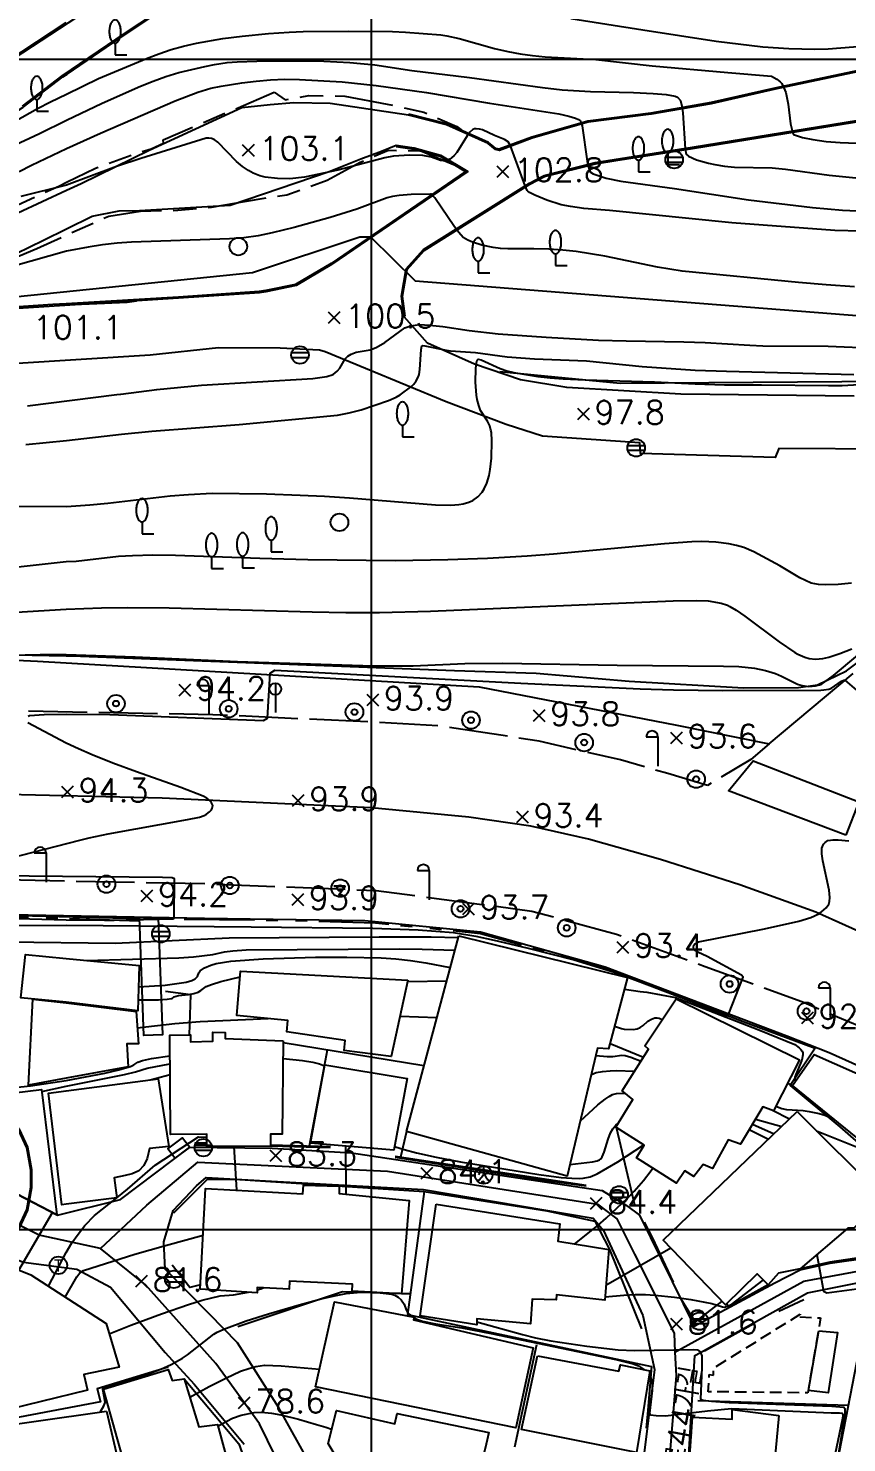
# Model space of a CAD drawing. Extents: x 199116 to 199565, y 548943 to 549516.
# Drawn here: x 199370.7 to 199440.6, y 549181.8 to 549302.6 of the extents above; entities that cross this region are included whole.
import ezdxf
from ezdxf.enums import TextEntityAlignment as Align

# ---------------------------------------------------------------- set-up
doc = ezdxf.new("R2010")
doc.units = 0
doc.header["$MEASUREMENT"] = 0
for name, pattern in [('ANYANG', [9, 5, -1, 2, -1]), ('ANYANG1', [11.5, 6, -1, 1, -1.5, 1, -1]), ('ANYANG11', [1.5, 1, -0.5]), ('ANYANG2', [6, 5, -1])]:
    doc.linetypes.add(name, pattern=pattern)
for name, color, linetype in [('A0013114', 1, 'CONTINUOUS'), ('A0013118', 1, 'CONTINUOUS'), ('A0023210', 7, 'CONTINUOUS'), ('A0033324', 1, 'ANYANG2'), ('A0043325', 42, 'CONTINUOUS'), ('B0014111', 7, 'CONTINUOUS'), ('B0014112', 7, 'CONTINUOUS'), ('B0014118', 7, 'ANYANG11'), ('B0024121', 7, 'CONTINUOUS'), ('B0024122', 7, 'CONTINUOUS'), ('B0024123', 3, 'ANYANG'), ('B0024126', 7, 'ANYANG1'), ('C0223367', 7, 'CONTINUOUS'), ('C0226232', 7, 'CONTINUOUS'), ('C0236241', 7, 'CONTINUOUS'), ('C0256324', 1, 'CONTINUOUS'), ('C0393323', 7, 'CONTINUOUS'), ('C0413424', 1, 'CONTINUOUS'), ('C0536117', 7, 'CONTINUOUS'), ('C0536119', 7, 'CONTINUOUS'), ('D0015220', 3, 'CONTINUOUS'), ('D0015222', 3, 'CONTINUOUS'), ('D0023372', 3, 'CONTINUOUS'), ('D0036351', 3, 'CONTINUOUS'), ('F0017111', 30, 'CONTINUOUS'), ('F0017114', 7, 'CONTINUOUS'), ('F0027132', 7, 'CONTINUOUS'), ('F0027217', 7, 'CONTINUOUS'), ('F0047224', 7, 'CONTINUOUS'), ('F0047226', 1, 'CONTINUOUS'), ('H0037335', 7, 'CONTINUOUS'), ('H0049111', 7, 'CONTINUOUS'), ('H0049210', 7, 'CONTINUOUS')]:
    doc.layers.add(name, color=color, linetype=linetype)
doc.styles.add('GHS', font='ROMANS', dxfattribs={"bigfont": 'NGSW.shx'})
doc.styles.add('HIST', font='romans.shx', dxfattribs={"bigfont": 'ngsw.shx'})

# ---------------------------------------------------------------- blocks, each defined once
blk = doc.blocks.new('F0027217')
at = {"layer": 'F0027217'}
for points in [[(0.5, 0.5), (-0.5, -0.5)], [(-0.5, 0.5), (0.5, -0.5)]]:
    blk.add_lwpolyline(points, dxfattribs=at)
blk = doc.blocks.new('C0226232')
at = {"layer": 'C0226232'}
for points in [[(-0.72, 0.211), (0.72, 0.211)], [(-0.722, -0.202), (0.722, -0.202)]]:
    blk.add_lwpolyline(points, dxfattribs=at)
blk.add_circle((0, 0), 0.75, dxfattribs=at)
blk = doc.blocks.new('C0256324')
at = {"layer": 'C0256324'}
for points in [[(-0.004, 0.68), (0.002, 0.272), (-0.021, 0.123), (-0.053, 0.014), (-0.102, -0.097), (-0.156, -0.195), (-0.228, -0.284), (-0.32, -0.373), (-0.411, -0.436), (-0.466, -0.467)], [(-0.315, 0.37), (-0.322, 0.304), (-0.336, 0.242), (-0.354, 0.185), (-0.382, 0.121), (-0.42, 0.058), (-0.45, 0.025)], [(0.002, 0.272), (0.051, 0.098), (0.105, -0.026), (0.16, -0.135), (0.223, -0.235), (0.292, -0.321), (0.369, -0.407), (0.449, -0.479)], [(0.109, 0.072), (0.184, 0.109), (0.24, 0.148), (0.298, 0.192), (0.347, 0.239), (0.388, 0.291), (0.44, 0.368)]]:
    blk.add_lwpolyline(points, dxfattribs=at)
blk.add_circle((0, 0), 0.75, dxfattribs=at)
blk = doc.blocks.new('D0023372')
at = {"layer": 'D0023372'}
for radius in [0.75, 0.25]:
    blk.add_circle((0, 0), radius, dxfattribs=at)
blk = doc.blocks.new('D0036351')
at = {"layer": 'D0036351'}
blk.add_lwpolyline([(0, 3, 0.175), (-0.169, 2.939, 0.104), (-0.354, 2.707, 0.065), (-0.459, 2.404, 0.051), (-0.5, 2, 0.051), (-0.459, 1.596, 0.065), (-0.354, 1.293, 0.104), (-0.169, 1.061, 0.175), (0, 1, 0.175), (0.169, 1.061, 0.104), (0.354, 1.293, 0.065), (0.459, 1.596, 0.051), (0.5, 2, 0.051), (0.459, 2.404, 0.065), (0.354, 2.707, 0.104), (0.169, 2.939, 0.175)], format="xyb", close=True, dxfattribs=at)
for points in [[(0, 1), (0, 0)], [(0, 0), (1, 0)]]:
    blk.add_lwpolyline(points, dxfattribs=at)
blk = doc.blocks.new('D0015222')
at = {"layer": 'D0015222'}
blk.add_circle((0, 0), 0.75, dxfattribs=at)
blk = doc.blocks.new('C0236241')
at = {"layer": 'C0236241'}
blk.add_circle((0, 0), 0.75, dxfattribs=at)
at = {"layer": 'C0236241', "style": 'GHS'}
blk.add_text('T', height=1, dxfattribs=at).set_placement((-0.362, -0.524))
blk = doc.blocks.new('C0223367')
at = {"layer": 'C0223367'}
for points in [[(-1, 2.5), (0, 2.5)], [(0, 2.5), (0, 0)]]:
    blk.add_lwpolyline(points, dxfattribs=at)
blk.add_arc((-0.5, 2.5), 0.5, 0, 180, dxfattribs=at)
blk = doc.blocks.new('C0413424')
at = {"layer": 'C0413424'}
blk.add_lwpolyline([(0, 2.5), (0, 0)], dxfattribs=at)
blk.add_circle((0, 2), 0.5, dxfattribs=at)

msp = doc.modelspace()

# ---------------------------------------------------------------- linework, layer by layer
at = {"layer": 'A0013114', "flags": 128}
for points in [[(199348.64, 549248.02), (199348.79, 549247.67), (199349.12, 549247.54), (199354, 549247.861), (199367.28, 549248.75), (199371.48, 549248.56), (199409.22, 549246.35), (199426.1, 549243.09), (199434.01, 549241.48)], [(199443.63, 549213.06), (199439.13, 549215.08), (199435.5, 549216.53), (199419.976, 549222.406), (199409.34, 549225.4), (199399.46, 549226.36), (199385.76, 549226.56), (199354.098, 549227.178)], [(199340.7, 549179.789), (199346.37, 549190.33), (199350.76, 549195.21), (199355.2, 549189.64), (199356.45, 549190.63), (199352.04, 549196.17), (199351.796, 549197.116), (199351.28, 549199.11), (199350.98, 549200.3), (199349.17, 549207.32), (199349.41, 549207.57), (199360.7, 549202.5), (199365.91, 549199.22), (199367.79, 549198.27), (199369.257, 549197.594), (199370.28, 549197.22), (199374.844, 549196.612), (199377.72, 549195.06), (199382.396, 549189.482), (199384.88, 549186.78), (199389.13, 549181.67)], [(199364.91, 549205.52), (199373.18, 549201.23), (199378.57, 549202.56), (199384.49, 549207.04), (199391.539, 549206.936), (199398.32, 549206.55), (199419.72, 549203.34), (199421.819, 549202.056), (199422.912, 549201.23), (199427.585, 549191.736), (199434.494, 549195.447), (199436.66, 549196.55), (199439.21, 549197.12), (199442.64, 549197.61)], [(199426.891, 549176.48), (199427.645, 549189.23), (199428.13, 549189.48), (199437.27, 549194.59), (199442.68, 549195.66), (199452.76, 549193.45), (199462.97, 549189.44), (199467.63, 549188.14), (199463.53, 549169.05)]]:
    msp.add_lwpolyline(points, dxfattribs=at)
msp.add_lwpolyline([(199420.52, 549165.6), (199408.602, 549168.665), (199397.22, 549170.81), (199396.18, 549175.06), (199394.78, 549179.94), (199392.1, 549184.77), (199388.58, 549190.3), (199386.175, 549192.756), (199382.39, 549196.62), (199382.27, 549198.93), (199383.06, 549201.62), (199385.08, 549203.72), (199385.88, 549204.45), (199391.478, 549204.137), (199404.46, 549203.41), (199418.95, 549200.96), (199419.84, 549199.9), (199423.19, 549192.65), (199424.21, 549188.03), (199423.11, 549179.32), (199422.61, 549173.72), (199420.89, 549165.72)], close=True, dxfattribs=at)
at = {"layer": 'A0013118', "flags": 128}
for points in [[(199380.26, 549307.13), (199361.68, 549294.98), (199358.41, 549293.28), (199356.58, 549292.65), (199352.705, 549292.608), (199338.1, 549292.45), (199337.82, 549292.88), (199338.3, 549294.84), (199339.37, 549296.12), (199342.972, 549297.156), (199350.61, 549299.55), (199354.48, 549301.02), (199358.01, 549304.21)], [(199370.21, 549295.97), (199373.59, 549298.56), (199379.01, 549302.25), (199385.35, 549306.47)], [(199441.67, 549298.94), (199434.5, 549297.42), (199429.05, 549296.18), (199423.91, 549295.28), (199418.52, 549294.6), (199413.75, 549293.23), (199410.95, 549292.19), (199410.61, 549292.27), (199409.98, 549292.79), (199406.42, 549294.38), (199403.18, 549295.2)], [(199441.27, 549271.2), (199426.46, 549271.38), (199416.7, 549271.93), (199412.75, 549272.59), (199408.83, 549273.94), (199404.8, 549275.74), (199402.82, 549277.98), (199402.57, 549279.75), (199402.99, 549282.08), (199404.46, 549283.73), (199413.51, 549289.4), (199414.76, 549290.05), (199419.14, 549291.15), (199427.43, 549292.46), (199444.78, 549295.29)], [(199402.14, 549292.64), (199403.67, 549292.41), (199405.92, 549291.8), (199408.24, 549290.38), (199396.61, 549282.46), (199393.57, 549280.66), (199391, 549280.12), (199390.44, 549280.03), (199383.54, 549279.56), (199363.16, 549278.27)], [(199444.49, 549266.68), (199434.83, 549266.73), (199434.51, 549265.97), (199423.01, 549266.3), (199422.94, 549267.22), (199414.63, 549267.79), (199411.527, 549268.781), (199406.4, 549270.72), (199396.07, 549274.99), (199395.57, 549275.13), (199392.21, 549275.29), (199386.94, 549275.34), (199381.12, 549274.69), (199369.32, 549273.97)], [(199434.01, 549241.48), (199441.19, 549247.49)]]:
    msp.add_lwpolyline(points, dxfattribs=at)
at = {"layer": 'A0023210', "flags": 128}
for points in [[(199448.12, 549222.55), (199437.98, 549227.11), (199431.49, 549229.45), (199424.72, 549231.62), (199418.56, 549233.35), (199413.64, 549234.46), (199408.34, 549235.24), (199400.03, 549236.02), (199382.14, 549236.84), (199367.67, 549237.19), (199346.92, 549237.54), (199337.94, 549237.88), (199327.62, 549237.94), (199310.43, 549237.95), (199294.09, 549238.08), (199281.85, 549239.65)], [(199392.529, 549179.156), (199390.46, 549183.406), (199386.73, 549188.54), (199380.698, 549195.258), (199376.85, 549198.38), (199371.63, 549199.512), (199363.632, 549203.49), (199356.077, 549207.422), (199353.123, 549208.838), (199351.174, 549209.765), (199346.75, 549212.38), (199343.677, 549215.162), (199341.785, 549216.24), (199334.799, 549219.36), (199332.145, 549222.1), (199325.522, 549237.941)], [(199376.85, 549198.38), (199380.82, 549202.09), (199385.19, 549205.75), (199401.39, 549204.98), (199419.34, 549202.15), (199420.97, 549200.9), (199422.482, 549197.891), (199425.876, 549191.138), (199425.949, 549189.52), (199426.04, 549187.53), (199425.27, 549178.06)], [(199425.949, 549189.52), (199436.97, 549195.57), (199442.66, 549196.64), (199445.611, 549197.584), (199446.634, 549197.513), (199455.44, 549193.67), (199466.401, 549189.456), (199467.48, 549189.045), (199468.576, 549188.032), (199472.775, 549182.927)]]:
    msp.add_lwpolyline(points, dxfattribs=at)
at = {"layer": 'A0033324', "flags": 128}
for points in [[(199434.01, 549241.48), (199432.43, 549240.15), (199428.73, 549237.94), (199425.329, 549238.952), (199421.31, 549240.12), (199414.34, 549241.72), (199405.86, 549243.02), (199400.68, 549243.32), (199386.47, 549243.98), (199367.02, 549244.34), (199354.291, 549244.574), (199348.52, 549244.68), (199346.82, 549244.71), (199337.51, 549244.82), (199335.07, 549244.75), (199320.44, 549245.21), (199305.862, 549245.672), (199300.54, 549245.83), (199296.82, 549245.95), (199284.63, 549246.66), (199277.1, 549248.03), (199272.37, 549249.68), (199265.73, 549253.09), (199257.352, 549257.723), (199251.58, 549262.28), (199248.25, 549265.78), (199245.85, 549268.71), (199243.09, 549272.19), (199238.95, 549279.26), (199236.7, 549284.3), (199234.26, 549291.72), (199230.12, 549306.879), (199228.01, 549316.06), (199226.31, 549324.15), (199225.36, 549331.61), (199224.86, 549339.83), (199224.736, 549353.897), (199224.964, 549359.902), (199225.056, 549362.307), (199226.3, 549380.45), (199226.49, 549387.35), (199226.38, 549393.24), (199226.14, 549397.11), (199225.21, 549405.11), (199223.74, 549411.63), (199221.78, 549419.4), (199221.02, 549422.41), (199216.57, 549433.45), (199214.93, 549437.42), (199210.83, 549445.39), (199203.99, 549458.7), (199202.667, 549461.451), (199187.16, 549493.7), (199185.446, 549496.929), (199184.52, 549498.6)], [(199334.3, 549227.62), (199335.31, 549229.53), (199336.08, 549230.3), (199336.49, 549230.49), (199336.7, 549230.53), (199350.566, 549230.263), (199354.211, 549230.176), (199385.84, 549229.55), (199400.41, 549228.96), (199413.71, 549227.21), (199420.946, 549225.244), (199428.522, 549222.482), (199436.78, 549219.47), (199443.65, 549216.56), (199445, 549215.95), (199449.78, 549213.57), (199450.36, 549213.24), (199458.85, 549208.836), (199461.08, 549207.536), (199467.1, 549203.98), (199473.87, 549200.28), (199483.12, 549194.92), (199489.82, 549191.69), (199498.24, 549188.4), (199507.94, 549185.14), (199516.6, 549182.74), (199531.55, 549178.82), (199548.019, 549174.98), (199555.379, 549173.23), (199558.122, 549172.359)]]:
    msp.add_lwpolyline(points, dxfattribs=at)
at = {"layer": 'A0043325', "flags": 128}
msp.add_lwpolyline([(199440.538, 549233.684), (199430.538, 549237.483), (199432.633, 549240.03), (199441.658, 549236.542)], close=True, dxfattribs=at)
at = {"layer": 'B0014111', "flags": 128}
msp.add_lwpolyline([(199407.47, 549225.09), (199421.89, 549221.53), (199420.27, 549215.42), (199419.34, 549215.5), (199416.73, 549204.55), (199403, 549208.37), (199407.47, 549225.09)], dxfattribs=at)
for points in [[(199403.136, 549221.288), (199401.709, 549214.768), (199397.698, 549215.305), (199397.775, 549216.135), (199392.791, 549216.877), (199392.877, 549217.845), (199388.501, 549218.282), (199388.838, 549222.071)], [(199392.48, 549216.12), (199392.4, 549208.15), (199391.376, 549208.147), (199391.378, 549207.121), (199385.953, 549207.089), (199385.942, 549208.13), (199382.85, 549208.12), (199382.78, 549216.6), (199384.56, 549216.64), (199384.55, 549216.04), (199386.45, 549216.08), (199386.46, 549216.85), (199387.52, 549216.84), (199387.52, 549216.31)]]:
    msp.add_lwpolyline(points, close=True, dxfattribs=at)
at = {"layer": 'B0014112', "flags": 128}
for points in [[(199373.94, 549223.15), (199380.17, 549222.56), (199380.04, 549218.67), (199373.94, 549219.43), (199370.06, 549219.8), (199370.45, 549223.48), (199373.94, 549223.15)], [(199373.94, 549219.36), (199379.9, 549218.62), (199380.1, 549215.87), (199379.11, 549215.85), (199379.22, 549213.89), (199373.94, 549212.93), (199370.72, 549212.34), (199371.07, 549219.69), (199373.94, 549219.36)], [(199396.02, 549214.06), (199403.07, 549212.91), (199401.92, 549206.78), (199394.82, 549207.37), (199396.02, 549214.06)], [(199373.94, 549202.15), (199373.55, 549202.1), (199372.42, 549211.65), (199373.94, 549211.85), (199381.79, 549212.87), (199382.71, 549207.1), (199381.04, 549206.93), (199380.84, 549206.07), (199380.57, 549205.47), (199380.14, 549205.02), (199379.58, 549204.74), (199378.97, 549204.61), (199378.02, 549204.41), (199378.26, 549202.7), (199373.94, 549202.15)], [(199364.55, 549211.07), (199371.83, 549211.96), (199373.14, 549201.25), (199364.91, 549205.52), (199364.55, 549211.07)], [(199436.4, 549210.08), (199443.63, 549202.88), (199442.11, 549201.65), (199441.93, 549200.79), (199441.26, 549200.13), (199440.71, 549200.12), (199436.64, 549196.65), (199434.79, 549196.26), (199433.9, 549195.26), (199432.97, 549196.2), (199430.26, 549193.57), (199424.94, 549199.1), (199436.4, 549210.08)], [(199405.55, 549202.16), (199416.11, 549200.47), (199415.94, 549199.01), (199420.29, 549198.3), (199419.95, 549193.95), (199415.83, 549194.41), (199415.81, 549194), (199413.75, 549194.04), (199413.62, 549191.94), (199409.01, 549192.36), (199409.02, 549191.86), (199404.18, 549192.62), (199405.55, 549202.16)], [(199414.2, 549189.19), (199421.15, 549187.88), (199421.31, 549188.44), (199423.81, 549187.91), (199422.67, 549180.93), (199412.83, 549182.92), (199414.2, 549189.19)], [(199377.13, 549186.36), (199382.66, 549188.03), (199382.98, 549187.1), (199384, 549187.23), (199385.27, 549183.15), (199386.86, 549183.33), (199388.02, 549179.04), (199379.77, 549176.91), (199377.13, 549186.36)]]:
    msp.add_lwpolyline(points, dxfattribs=at)
for points in [[(199426.05, 549219.71), (199436.59, 549214.48), (199434.37, 549210.15), (199433.45, 549210.47), (199431.56, 549207.28), (199430.5, 549207.67), (199429.16, 549205.2), (199428.37, 549205.54), (199427.56, 549204.52), (199426.792, 549205.006), (199426.084, 549203.959), (199422.65, 549206.12), (199423.316, 549207.205), (199420.89, 549208.74), (199422.34, 549211.1), (199421.43, 549211.85), (199423.7, 549215.4), (199423.37, 549215.69)], [(199385.394, 549194.893), (199385.849, 549203.494), (199394.16, 549203.054), (199394.198, 549203.784), (199397.268, 549203.694), (199397.25, 549203.083), (199403.236, 549202.48), (199402.59, 549194.511), (199398.377, 549194.723), (199398.407, 549195.325), (199393.015, 549195.596), (199392.98, 549194.905), (199390.261, 549195.042), (199390.238, 549194.59)], [(199367.816, 549184.344), (199365.187, 549194.627), (199361.892, 549194.402), (199360.529, 549200.27), (199370.924, 549196.124), (199377.35, 549191.964), (199378.446, 549188.229), (199375.429, 549187.608), (199375.761, 549186.266)], [(199395.244, 549186.55), (199396.86, 549193.819), (199403.663, 549192.516), (199403.619, 549192.286), (199413.836, 549189.9), (199412.359, 549183.06)], [(199438.238, 549191.339), (199439.836, 549191.194), (199439.05, 549186.032), (199437.363, 549186.228)], [(199377.371, 549184.465), (199378.422, 549179.975), (199366.064, 549177.233), (199364.919, 549182.701)], [(199409.819, 549181.654), (199408.852, 549177.716), (199397.354, 549179.997), (199396.304, 549181.715), (199397.02, 549184.522), (199402.018, 549183.402), (199402.227, 549184.281), (199410.057, 549182.655)], [(199434.826, 549184.099), (199434.049, 549175.886), (199426.926, 549176.56), (199427.439, 549183.976), (199430.85, 549183.791), (199430.846, 549184.632)]]:
    msp.add_lwpolyline(points, close=True, dxfattribs=at)
at = {"layer": 'B0014118', "flags": 128}
msp.add_lwpolyline([(199436.63, 549192.53), (199438.39, 549192.45), (199437.3, 549186.04), (199428.79, 549186.14), (199428.88, 549187.62), (199429.25, 549187.56), (199429.25, 549188.16), (199436.65, 549192.76), (199436.63, 549192.53)], dxfattribs=at)
at = {"layer": 'B0024121', "flags": 128}
for points in [[(199384.46, 549216.64), (199384.57, 549220.05), (199382.41, 549220.33)], [(199404.497, 549213.97), (199392.478, 549215.94)], [(199396.22, 549215.33), (199394.7, 549207.12)], [(199403, 549208.37), (199402.49, 549206.17)], [(199422.54, 549201.97), (199420.94, 549208.708)], [(199385.95, 549207.362), (199384.92, 549207.39)], [(199396.51, 549207.07), (199391.377, 549207.212)], [(199418.35, 549203.76), (199402.03, 549206.24)], [(199383.12, 549201.41), (199386, 549204.3), (199388.35, 549204.3), (199404.52, 549203.24), (199415.01, 549201.58), (199419.09, 549200.71), (199420.35, 549198.28), (199423.09, 549191.51)], [(199404.52, 549203.24), (199403.084, 549192.727), (199423.94, 549188.3), (199423.61, 549184.21), (199423.48, 549183.03)], [(199425.828, 549195.493), (199424.036, 549199.314), (199423.346, 549200.63)], [(199385.414, 549195.257), (199384.49, 549195.04), (199382.99, 549196.94)], [(199442.63, 549197.71), (199439.19, 549197.22), (199436.64, 549196.65)], [(199402.431, 549194.519), (199397.551, 549194.676), (199388.59, 549191.68)], [(199403.33, 549194.49), (199402.59, 549194.514)], [(199433.9, 549195.26), (199430.53, 549193.39), (199430.378, 549193.684)], [(199438.52, 549174.33), (199439.45, 549178.06), (199442.81, 549195.39), (199451.24, 549193.67), (199455.07, 549192.4), (199463.65, 549188.99), (199467.63, 549188.14), (199465, 549176)], [(199382.654, 549188.236), (199376.591, 549186.396), (199376.862, 549185.281), (199366.766, 549183.379), (199364.375, 549193.087), (199361.012, 549193.469)], [(199429.934, 549193.841), (199427.684, 549192.106), (199426.489, 549194.055)], [(199434.82, 549193.01), (199436.97, 549194.03)], [(199428.46, 549189.62), (199432.7, 549191.96)], [(199414.12, 549190.13), (199412.25, 549181.392)], [(199384, 549187.23), (199388.67, 549181.69), (199390.5, 549176.59)], [(199440.79, 549184.95), (199427.9, 549185.36)]]:
    msp.add_lwpolyline(points, dxfattribs=at)
at = {"layer": 'B0024122', "flags": 128}
for points in [[(199358.8, 549289.27), (199358.86, 549289.4), (199361.47, 549290.75), (199366.62, 549293.49), (199370.27, 549295.89), (199373.65, 549298.48), (199374.01, 549298.72), (199379.07, 549302.17), (199385.41, 549306.39)], [(199443.98, 549303.98), (199444.07, 549302.38), (199442.86, 549299.82), (199442.56, 549299.61), (199441.63, 549299.03), (199434.48, 549297.52), (199429.03, 549296.28), (199423.9, 549295.38), (199418.5, 549294.7), (199413.72, 549293.33), (199410.94, 549292.29), (199410.65, 549292.36), (199410.44, 549292.53), (199410.03, 549292.88), (199406.45, 549294.47), (199403.2, 549295.3)], [(199373.9, 549303.09), (199368.89, 549299.8), (199361.63, 549295.07), (199358.37, 549293.37), (199356.56, 549292.75), (199338.15, 549292.55)], [(199402.91, 549278.02), (199402.67, 549279.75), (199403.08, 549282.03), (199404.53, 549283.65), (199413.56, 549289.31), (199414.8, 549289.96), (199419.16, 549291.05), (199420.9, 549291.33), (199427.45, 549292.36), (199444.79, 549295.19)], [(199402.13, 549292.54), (199403.65, 549292.31), (199405.88, 549291.71), (199408.06, 549290.38), (199396.56, 549282.54), (199393.53, 549280.75), (199390.98, 549280.22), (199390.43, 549280.13), (199383.53, 549279.66), (199373.94, 549279.09), (199372.8, 549279.02), (199363.16, 549278.37)]]:
    msp.add_lwpolyline(points, dxfattribs=at)
at = {"layer": 'B0024123', "flags": 128}
msp.add_lwpolyline([(199407.85, 549290.62), (199404.24, 549292.13), (199401.48, 549292.18), (199399.06, 549291.17), (199396.24, 549289.63), (199392.79, 549288.38), (199389.3, 549287.84), (199386.31, 549287.32), (199383.47, 549287.05), (199380.29, 549286.98), (199377.58, 549286.56), (199374.27, 549285.08), (199373.95, 549284.94), (199371.41, 549283.8), (199367.33, 549282.07), (199366.49, 549282.43), (199365.7, 549283.42), (199365.48, 549284.68), (199365.571, 549284.925), (199369.15, 549287.26), (199373.29, 549289.15), (199373.95, 549289.47), (199376.45, 549290.69), (199380.33, 549292.08), (199381.18, 549292.32), (199382.25, 549292.82), (199382.21, 549293.11), (199391.71, 549297.16), (199392.64, 549296.52), (199394.67, 549296.88), (199397.73, 549296.84), (199401.35, 549296.16), (199404.49, 549295.45), (199407.32, 549294.24), (199408.13, 549293.62)], dxfattribs=at)
at = {"layer": 'B0024126', "flags": 128}
for points in [[(199373.95, 549279.01), (199379.15, 549279.24), (199382.63, 549279.67)], [(199380.204, 549226.341), (199356.22, 549227.12), (199346.981, 549227.222)], [(199384.024, 549226.521), (199393.55, 549226.4), (199400.36, 549226.2), (199409.321, 549225.301), (199419.945, 549222.31), (199424.694, 549220.504)]]:
    msp.add_lwpolyline(points, dxfattribs=at)
at = {"layer": 'C0393323', "flags": 128}
for points in [[(199381.794, 549226.637), (199382.161, 549216.634), (199380.562, 549216.575), (199380.192, 549226.669)], [(199384.49, 549207.04), (199383.22, 549206.08), (199382.62, 549206.88), (199383.88, 549207.84)]]:
    msp.add_lwpolyline(points, close=True, dxfattribs=at)
at = {"layer": 'C0536117', "flags": 128}
msp.add_lwpolyline([(199446.774, 549202.885), (199442.498, 549207.027), (199435.995, 549212.305), (199437.855, 549214.944), (199450.26, 549209.457)], close=True, dxfattribs=at)
at = {"layer": 'C0536119', "flags": 128}
msp.add_lwpolyline([(199380.197, 549226.541), (199356.2, 549227.131), (199346.983, 549227.314)], dxfattribs=at)
at = {"layer": 'D0015220', "flags": 128}
msp.add_lwpolyline([(199403.18, 549295.2), (199396.5, 549296.2), (199393.38, 549296.25), (199391.37, 549296.08), (199388.94, 549295.84), (199381.03, 549292.19), (199375.21, 549289.34), (199373.95, 549288.76), (199365.614, 549284.899), (199366.72, 549282.5), (199367.28, 549282.26), (199371.98, 549284.54), (199373.95, 549285.49), (199376.16, 549286.57), (199378.46, 549287.04), (199380.2, 549287.07), (199387.94, 549287.52), (199396.41, 549290.4), (199399.11, 549291.47), (199400.87, 549292.14), (199402.14, 549292.64)], dxfattribs=at)
at = {"layer": 'F0017111', "flags": 128}
for points, elevation in [([(199417.06, 549303.47), (199423.21, 549302.49), (199429.47, 549301.53), (199433.45, 549301.05), (199435.69, 549300.89), (199437.9, 549300.84), (199439.05, 549300.87), (199442.3, 549301.12)], 107), ([(199364.69, 549291.97), (199371.49, 549295.78), (199372.58, 549296.35), (199373.95, 549297), (199376.7, 549298.34), (199380.8, 549300.05), (199381.85, 549300.46), (199382.9, 549300.81), (199383.95, 549301.1), (199385.06, 549301.36), (199387.33, 549301.77), (199388.96, 549301.97), (199391.22, 549302.18), (199392.98, 549302.3), (199394.17, 549302.35), (199398.02, 549302.39), (199401.81, 549302.36), (199402.92, 549302.31), (199405.93, 549302.06), (199406.47, 549301.99), (199407.51, 549301.77), (199410.53, 549300.9), (199411.66, 549300.64), (199412.73, 549300.45), (199413.79, 549300.31), (199414.85, 549300.2), (199419.18, 549299.95), (199423.99, 549299.43), (199430.47, 549298.84), (199434.21, 549298.54), (199434.64, 549298.28), (199434.95, 549298.05), (199435.09, 549297.9), (199435.26, 549297.55), (199435.42, 549297.13), (199435.62, 549296.14), (199435.83, 549294.48), (199436.01, 549293.68), (199436.08, 549293.56), (199436.15, 549293.52), (199436.84, 549293.31), (199437.74, 549293.13), (199438.86, 549292.97), (199440.07, 549292.86), (199445.72, 549292.65)], 106), ([(199369.92, 549290.38), (199370.98, 549290.93), (199373.95, 549292.35), (199376.87, 549293.66), (199383.24, 549296.42), (199385.17, 549297.17), (199386.29, 549297.5), (199387.17, 549297.69), (199388.95, 549297.97), (199390.16, 549298.12), (199391.38, 549298.22), (199392.62, 549298.27), (199393.88, 549298.26), (199397.51, 549298.06), (199400.41, 549297.74), (199404.71, 549297.15), (199410.09, 549296.23), (199416.04, 549295.31), (199416.89, 549295.13), (199417.45, 549294.96), (199417.72, 549294.83), (199417.89, 549294.71), (199417.92, 549294.6), (199418.01, 549294.29), (199418.46, 549291.29), (199418.57, 549290.75), (199418.65, 549290.47), (199418.72, 549290.33), (199418.97, 549290.19), (199420.06, 549289.83), (199421.33, 549289.56), (199425.92, 549288.93), (199432.22, 549287.96), (199437.7, 549287.32), (199440.27, 549287.1), (199441.52, 549287.03)], 104), ([(199444.1, 549285.23), (199439.62, 549285.35), (199430.8, 549286.01), (199420.37, 549287.05), (199418.17, 549287.24), (199417.01, 549287.39), (199416.22, 549287.56), (199415.01, 549287.94), (199413.98, 549288.38), (199413.53, 549288.61), (199413.38, 549288.72), (199413.32, 549288.78), (199413.14, 549289.18), (199411.89, 549292.58), (199411.7, 549292.94), (199411.39, 549293.12), (199410.53, 549293.47), (199409.51, 549293.94), (199409.24, 549294.02), (199408.97, 549294.04), (199408.82, 549294.05), (199408.67, 549293.99), (199408.42, 549293.75), (199408.19, 549293.43), (199407.3, 549292.01), (199407.08, 549291.75), (199406.86, 549291.55), (199406.71, 549291.46), (199406.31, 549291.32), (199406.16, 549291.3), (199405.92, 549291.34), (199405.14, 549291.61), (199404.41, 549291.77), (199403.27, 549291.79), (199401.9, 549291.7), (199401.15, 549291.57), (199397.13, 549290.5), (199394.3, 549289.92), (199393.05, 549289.77), (199391.99, 549289.8), (199390.92, 549289.92), (199390.47, 549290.02), (199389.91, 549290.24), (199389.51, 549290.47), (199389, 549290.82), (199388.49, 549291.26), (199386.89, 549292.9), (199386.59, 549293.12), (199386.35, 549293.21), (199386.12, 549293.25), (199385.9, 549293.24), (199380.31, 549291.5), (199378.24, 549290.82), (199373.95, 549289.22), (199370.05, 549288.25)], 103), ([(199441.28, 549280.54), (199438.88, 549280.7), (199436.51, 549280.91), (199426.56, 549281.88), (199424.47, 549282.21), (199419.95, 549283.15), (199417.52, 549283.55), (199416.37, 549283.68), (199415.17, 549283.76), (199413.9, 549283.79), (199411.67, 549283.78), (199411.04, 549283.81), (199410.41, 549283.89), (199409.46, 549284.1), (199408.65, 549284.36), (199408.25, 549284.52), (199407.86, 549284.75), (199407.48, 549285.17), (199407.12, 549285.66), (199405.42, 549288.15), (199405.15, 549288.45), (199405.06, 549288.46), (199403.42, 549288.44), (199402.38, 549288.34), (199401.81, 549288.25), (199401.35, 549288.13), (199398.77, 549287.18), (199396.48, 549286.45), (199393.4, 549285.61), (199391.54, 549285.14), (199390.33, 549284.9), (199389.11, 549284.73), (199387.89, 549284.63), (199379.5, 549284.37), (199378.28, 549284.27), (199377.04, 549284.13), (199375.82, 549283.94), (199373.95, 549283.58), (199369.44, 549282.3)], 102), ([(199269.35, 549281.2), (199287.2, 549267.84), (199292.65, 549262.29), (199294.47, 549260.47), (199296.97, 549259.02), (199302.11, 549257.56), (199326.17, 549256.91), (199332.04, 549257.69), (199341.18, 549263.98), (199354.9, 549270.16), (199363.11, 549272.73), (199363.42, 549273.25), (199363, 549278.6), (199363.37, 549279.06), (199389.86, 549281.76), (199399.01, 549284.8), (199399.94, 549284.8), (199403.74, 549281.06), (199444.73, 549277.84)], 101), ([(199370.49, 549267.07), (199373.95, 549267.41), (199378.67, 549267.95), (199381.25, 549268.21), (199388.71, 549268.78), (199397.12, 549269.57), (199398.11, 549269.76), (199399.15, 549270.04), (199401.47, 549270.82), (199402.14, 549271.12), (199402.48, 549271.31), (199403.48, 549272.04), (199403.65, 549272.23), (199403.85, 549272.52), (199404.01, 549272.83), (199404.08, 549273.04), (199404.16, 549273.49), (199404.25, 549275.19), (199404.33, 549275.49), (199404.41, 549275.52), (199404.59, 549275.51), (199406.26, 549275.15), (199406.77, 549275.08), (199408.91, 549274.93), (199411.6, 549274.56), (199413.96, 549274.38), (199418.38, 549274.23), (199423.16, 549273.72), (199427.67, 549273.42), (199430.35, 549273.32), (199441.23, 549273.05)], 99), ([(199367.68, 549261.79), (199373.95, 549261.78), (199375.94, 549261.91), (199377.49, 549262.05), (199382.82, 549262.68), (199384.39, 549262.81), (199386.41, 549262.91), (199391.05, 549262.84), (199393.92, 549262.75), (199396.01, 549262.65), (199398.13, 549262.51), (199405.49, 549261.92), (199406.79, 549261.89), (199407.48, 549261.95), (199407.86, 549262.01), (199408.33, 549262.13), (199408.68, 549262.29), (199409.11, 549262.59), (199409.48, 549263.01), (199409.65, 549263.28), (199409.88, 549263.77), (199410.07, 549264.41), (199410.16, 549264.94), (199410.26, 549265.89), (199410.3, 549267.39), (199410.27, 549268.08), (199410.23, 549268.28), (199410.12, 549268.67), (199409.94, 549269.06), (199409.34, 549269.98), (199409.18, 549270.41), (199409.04, 549270.9), (199408.98, 549271.28), (199408.92, 549272.39), (199408.94, 549273.55), (199409, 549274.05), (199409.05, 549274.28), (199409.12, 549274.37), (199409.39, 549274.3), (199411.01, 549273.56), (199411.57, 549273.37), (199412.17, 549273.23), (199414.24, 549272.89), (199415.3, 549272.77), (199416.41, 549272.68), (199418.29, 549272.6), (199424.19, 549272.43), (199427.69, 549272.24), (199430.17, 549272.17), (199433.34, 549272.18), (199439.08, 549272.1), (199440.23, 549272.12), (199443.61, 549272.31)], 98), ([(199441.04, 549255.21), (199439.9, 549255.1), (199438.8, 549255.07), (199438.22, 549255.1), (199437.58, 549255.22), (199436.61, 549255.69), (199434.91, 549256.71), (199432.69, 549257.91), (199431.83, 549258.26), (199431.21, 549258.45), (199430.54, 549258.59), (199429.43, 549258.72), (199428.25, 549258.78), (199427.4, 549258.76), (199425.05, 549258.59), (199415.56, 549257.71), (199413.32, 549257.54), (199409.94, 549257.34), (199406.55, 549257.22), (199402.07, 549257.14), (199394.57, 549257.21), (199390.49, 549257.32), (199383.27, 549257.58), (199381.34, 549257.61), (199379.6, 549257.56), (199378.41, 549257.49), (199374.78, 549257.08), (199373.94, 549257.03), (199365.68, 549256.13)], 97), ([(199362.14, 549252.28), (199373.94, 549252.99), (199376.94, 549253.1), (199379.14, 549253.13), (199382.72, 549253.12), (199394.95, 549252.76), (199397.83, 549252.71), (199400.71, 549252.71), (199405.05, 549252.84), (199425.79, 549253.71), (199427.79, 549253.75), (199428.79, 549253.71), (199429.9, 549253.52), (199430.44, 549253.34), (199430.65, 549253.23), (199431.18, 549252.91), (199431.91, 549252.4), (199434.84, 549250.21), (199436.2, 549249.29), (199436.45, 549249.15), (199437.04, 549248.89), (199437.42, 549248.78), (199437.96, 549248.72), (199438.59, 549248.79), (199439.11, 549248.91), (199440.05, 549249.21), (199441.06, 549249.61)], 96), ([(199370.68, 549243.86), (199370.8, 549243.9), (199372.04, 549244), (199373.94, 549244.02), (199377.67, 549244.01), (199390.78, 549243.5), (199391.14, 549243.7), (199391.36, 549247.54), (199391.76, 549247.8), (199412.79, 549246.68), (199422.97, 549246.18), (199425.83, 549246.1), (199430.03, 549246.04), (199438.42, 549246.08), (199438.658, 549246.096), (199439.106, 549246.172), (199439.339, 549246.248), (199440.172, 549246.835), (199440.378, 549246.947), (199440.405, 549246.947), (199440.477, 549246.947), (199442.255, 549245.388)], 94), ([(199368.1, 549231.48), (199375.09, 549233.27), (199375.9, 549233.46), (199377.52, 549233.79), (199384.31, 549235.02), (199385.33, 549235.24), (199385.72, 549235.38), (199385.93, 549235.49), (199386.19, 549235.67), (199386.35, 549235.86), (199386.41, 549236), (199386.45, 549236.22), (199386.36, 549236.45), (199386.24, 549236.61), (199385.96, 549236.86), (199385.63, 549237.03), (199383.74, 549237.76), (199379.93, 549239.09), (199377.93, 549239.83), (199376.16, 549240.54), (199374.98, 549241.06), (199373.94, 549241.56), (199370.65, 549243.29)], 94), ([(199362.7, 549225.98), (199373.94, 549226), (199389.74, 549225.87), (199400.13, 549225.73), (199404.01, 549225.59), (199407.03, 549225.36), (199408.94, 549225.05), (199410.51, 549224.72), (199413.3, 549224.05), (199417.35, 549223.03), (199420.59, 549222.03), (199422.45, 549221.36), (199426.34, 549219.87), (199430.42, 549218.26), (199430.52, 549218.36), (199431.79, 549221.55), (199431.63, 549221.74), (199428.71, 549223.32), (199427.91, 549223.68), (199427.66, 549223.84), (199427.56, 549223.94), (199427.53, 549224.13), (199427.56, 549224.28), (199427.66, 549224.41), (199427.97, 549224.57), (199433.61, 549225.7), (199436.52, 549226.34), (199437.55, 549226.66), (199438.23, 549226.97), (199438.48, 549227.13), (199438.87, 549227.48), (199439.1, 549227.8), (199439.16, 549228.02), (199439.18, 549228.37), (199439.12, 549228.99), (199438.59, 549231.5), (199438.5, 549232.1), (199438.49, 549232.59), (199438.64, 549232.91), (199438.77, 549233.05), (199439.02, 549233.22), (199439.46, 549233.29), (199439.9, 549233.29), (199440.8, 549233.2)], 93), ([(199356.23, 549226.94), (199373.94, 549226.45), (199377.2, 549226.43), (199378.02, 549226.44), (199383.04, 549226.53), (199383.15, 549226.61), (199383.2, 549229.95), (199382.99, 549230.03), (199382.16, 549230.07), (199367.9, 549230.21)], 94), ([(199344.358, 549224.817), (199347.35, 549224.63), (199352.3, 549224.47), (199358.84, 549224.46), (199368.87, 549224.59), (199378.13, 549224.45), (199387.87, 549224.93), (199400.67, 549225.01), (199405.12, 549225.01), (199407.435, 549224.96)], 92), ([(199375.63, 549222.99), (199383.56, 549223.22), (199384.81, 549223.29), (199386.47, 549223.5), (199387.47, 549223.73), (199388.17, 549223.81), (199389.31, 549223.89), (199402.39, 549223.97), (199404.35, 549223.94), (199407.139, 549223.85)], 91), ([(199380.072, 549219.62), (199381.81, 549219.63), (199382.56, 549219.68), (199382.92, 549219.73), (199383.03, 549219.77), (199383.13, 549219.88), (199383.54, 549220), (199384.39, 549220.08), (199384.83, 549220.16), (199385.2, 549220.28), (199385.44, 549220.41), (199385.9, 549220.75), (199386.35, 549220.94), (199387.16, 549221.2), (199388.796, 549221.597)], 89), ([(199403.116, 549221.2), (199406.443, 549221.25)], 89), ([(199421.625, 549220.529), (199422.98, 549220.34), (199423.56, 549220.27), (199425.99, 549219.82), (199433.13, 549217.07), (199436.19, 549215.79), (199436.55, 549215.53), (199436.71, 549215.38), (199436.82, 549215.23), (199436.87, 549215.1), (199436.88, 549214.92), (199436.8, 549214.46), (199436.28, 549213.25), (199436.2, 549213.02), (199436.19, 549212.84), (199436.24, 549212.67), (199436.246, 549212.662)], 92), ([(199380, 549217.24), (199383.21, 549217.6), (199385.38, 549217.77), (199391.186, 549218.014)], 88), ([(199402.463, 549218.213), (199405.604, 549218.11)], 88), ([(199420.79, 549217.38), (199421.39, 549217.17), (199421.62, 549217.12), (199422.42, 549217.08), (199422.71, 549217.15), (199422.98, 549217.26), (199423.22, 549217.43), (199423.64, 549217.8), (199423.94, 549217.97), (199424.23, 549218.07), (199424.42, 549218.08), (199424.6, 549218.05), (199424.86, 549217.93)], 91), ([(199363.885, 549211.761), (199370.06, 549212.18), (199370.89, 549212.27), (199373.94, 549212.74), (199377.22, 549213.36), (199378.44, 549213.63), (199379.44, 549213.93), (199379.71, 549214.06), (199380.05, 549214.29), (199380.46, 549214.44), (199381.21, 549214.62), (199382.795, 549214.841)], 87), ([(199371.852, 549211.78), (199373.94, 549212.24), (199378.92, 549213.25), (199379.86, 549213.48), (199380.86, 549213.78), (199382.8, 549214.16)], 86), ([(199419.185, 549214.85), (199420.15, 549214.78), (199420.65, 549214.79), (199421.41, 549214.88), (199421.7, 549214.85), (199422.17, 549214.73), (199423.048, 549214.381)], 89), ([(199418.804, 549213.251), (199419.21, 549213.4), (199419.76, 549213.5), (199420.41, 549213.56), (199420.93, 549213.58), (199422.498, 549213.52)], 88), ([(199417.853, 549209.263), (199419.37, 549210.65), (199419.99, 549211.14), (199420.32, 549211.36), (199420.61, 549211.52), (199420.94, 549211.62), (199421.66, 549211.66)], 87), ([(199435.58, 549212.51), (199436, 549212.312)], 91), ([(199416.97, 549205.54), (199418.9, 549205.77), (199419.3, 549205.86), (199419.49, 549205.94), (199419.58, 549206.02), (199419.72, 549206.22), (199419.89, 549206.6), (199420.25, 549207.72), (199420.45, 549208.26), (199420.63, 549208.6), (199420.89, 549208.92), (199421.1, 549209.09)], 86), ([(199432.83, 549209.42), (199435.076, 549208.811)], 87), ([(199434.27, 549210.18), (199435.74, 549209.45)], 89), ([(199378.26, 549202.7), (199379.18, 549203.44), (199381.54, 549205.5), (199385.24, 549207.91), (199385.944, 549207.895)], 83), ([(199432.572, 549208.989), (199434.415, 549208.178)], 86), ([(199438.05, 549208.44), (199443.18, 549206.366)], 89), ([(199388.263, 549207.103), (199388.476, 549203.355)], 83), ([(199397.79, 549207.12), (199397.829, 549203.025)], 84), ([(199417.402, 549198.771), (199419.35, 549200.34), (199420.06, 549200.97), (199421.88, 549202.67), (199422.46, 549203.26), (199423.26, 549204.17), (199423.93, 549205.05), (199424.057, 549205.235)], 84), ([(199372.42, 549195.155), (199373.93, 549198.03), (199374.41, 549198.86), (199374.95, 549199.61), (199375.52, 549200.33), (199376.36, 549201.18), (199378.248, 549202.698)], 83), ([(199369.9, 549196.532), (199372.77, 549201.44)], 84), ([(199373.855, 549194.226), (199374.833, 549195.944), (199375.11, 549196.304), (199375.41, 549196.5), (199379.8, 549197.88), (199382.41, 549198.64), (199385.639, 549199.513)], 82), ([(199420.051, 549195.24), (199425.593, 549198.422)], 83), ([(199438.06, 549197.86), (199438.65, 549194.74), (199438.92, 549194.59), (199442.77, 549195.09), (199449.53, 549193.36), (199449.78, 549192.97), (199449.97, 549192.13)], 82), ([(199377.608, 549191.084), (199379.45, 549191.81), (199382.09, 549192.79), (199384.38, 549193.59), (199385.56, 549193.95), (199387.08, 549194.32), (199388.23, 549194.41), (199389.503, 549194.636)], 81), ([(199390.251, 549194.844), (199390.57, 549194.94), (199390.765, 549195.016)], 81), ([(199419.973, 549194.25), (199421.59, 549194.4), (199422.56, 549194.44), (199423.42, 549194.44), (199424.23, 549194.4), (199425.91, 549194.22), (199427.31, 549194.01), (199429.1, 549193.67), (199430.01, 549193.38), (199430.18, 549193.36), (199430.78, 549193.6), (199433.483, 549195.682)], 82), ([(199409.015, 549192.119), (199412.91, 549191.02), (199414.03, 549190.75), (199415.34, 549190.49), (199418.43, 549190.03), (199421.1, 549189.73), (199422.5, 549189.65), (199427.53, 549189.75), (199427.88, 549189.71), (199428.09, 549189.54), (199428.25, 549189.21), (199428.24, 549188.22), (199428.12, 549185.49), (199428.35, 549185.42), (199429.06, 549185.34), (199430.58, 549185.23), (199439.36, 549184.91), (199440.39, 549184.82), (199440.46, 549184.69), (199440.47, 549184.26), (199439.58, 549178.79)], 81), ([(199384.485, 549185.673), (199386.14, 549186.59), (199387.56, 549187.3), (199388.83, 549187.88), (199389.53, 549188.13), (199390.13, 549188.3), (199390.87, 549188.41), (199392.31, 549188.36), (199395.579, 549188.053)], 79), ([(199386.9, 549183.19), (199387.65, 549183.63), (199388.14, 549183.87), (199388.87, 549184.13), (199390, 549184.35), (199390.63, 549184.4), (199391.47, 549184.3), (199392.26, 549184.15), (199393.79, 549183.78), (199395.32, 549183.35), (199396.12, 549183.11), (199396.613, 549182.929)], 78)]:
    msp.add_lwpolyline(points, dxfattribs=dict(at, elevation=elevation))
at = {"layer": 'F0017114', "flags": 128}
for points, elevation in [([(199366.19, 549291.12), (199371.64, 549293.63), (199373.95, 549294.78), (199377.01, 549296.24), (199380.27, 549297.68), (199381.36, 549298.12), (199382.45, 549298.51), (199383.55, 549298.85), (199385.77, 549299.37), (199386.6, 549299.54), (199387.7, 549299.7), (199388.53, 549299.77), (199390.22, 549299.82), (199394.25, 549299.84), (199395.94, 549299.82), (199398.16, 549299.72), (199400.3, 549299.51), (199403.48, 549299.03), (199408.39, 549298.42), (199414.64, 549297.56), (199416.31, 549297.37), (199418.73, 549297.23), (199422.42, 549297.14), (199424.09, 549297.07), (199425.21, 549296.97), (199425.98, 549296.84), (199426.17, 549296.74), (199426.43, 549296.45), (199426.55, 549295.98), (199426.61, 549295.41), (199426.82, 549292.33), (199426.9, 549291.88), (199427.12, 549291.69), (199427.8, 549291.4), (199428.81, 549291.1), (199429.35, 549290.98), (199430.19, 549290.85), (199431.05, 549290.77), (199434.25, 549290.7), (199435.39, 549290.6), (199439.13, 549290.09), (199442.55, 549289.75)], 105), ([(199370.64, 549270.38), (199378.26, 549271.33), (199378.59, 549271.38), (199381.68, 549271.78), (199385.5, 549272.13), (199395.01, 549272.72), (199396.2, 549272.89), (199396.74, 549273.06), (199397.09, 549273.33), (199397.31, 549273.59), (199397.78, 549274.39), (199398.01, 549274.61), (199398.27, 549274.8), (199398.71, 549274.95), (199399.91, 549275.17), (199400.42, 549275.36), (199401.15, 549275.77), (199402.88, 549277.05), (199403.38, 549277.22), (199404.12, 549277.31), (199404.98, 549277.27), (199406.11, 549277.15), (199408.37, 549276.81), (199410.83, 549276.52), (199414.94, 549276.25), (199419.43, 549275.99), (199421.79, 549275.92), (199426.72, 549275.85), (199428.54, 549275.78), (199432.34, 549275.55), (199433.47, 549275.51), (199439.05, 549275.48), (199443.16, 549275.3)], 100), ([(199369.15, 549249.08), (199371.7, 549249.13), (199373.94, 549249.12), (199379.83, 549248.93), (199388.57, 549248.54), (199400.17, 549248.16), (199403.57, 549248.16), (199408, 549248.35), (199411.24, 549248.38), (199421.02, 549248.22), (199430.11, 549248.14), (199431.41, 549248.11), (199432.74, 549247.96), (199433.68, 549247.77), (199434.53, 549247.49), (199435.05, 549247.28), (199436.43, 549246.6), (199436.83, 549246.47), (199437.38, 549246.39), (199437.96, 549246.45), (199438.43, 549246.55), (199439.49, 549247.33), (199441.574, 549249.079)], 95), ([(199380.11, 549220.73), (199382.38, 549220.86), (199384.18, 549221.12), (199384.66, 549221.28), (199384.94, 549221.41), (199385.16, 549221.61), (199385.27, 549221.94), (199385.38, 549222.09), (199385.76, 549222.36), (199386.28, 549222.59), (199386.76, 549222.72), (199388, 549222.91), (199390.75, 549223.11), (199395.24, 549223.26), (199397.91, 549223.27), (199400.85, 549223.2), (199402.1, 549223.12), (199403.35, 549222.99), (199404.67, 549222.79), (199406.748, 549222.39)], 90), ([(199420.4, 549215.89), (199423.27, 549214.73)], 90), ([(199392.465, 549214.619), (199394.12, 549214.45), (199395.01, 549214.29), (199395.57, 549214.15), (199396.008, 549213.991)], 85), ([(199381.097, 549212.78), (199382.808, 549213.239)], 85), ([(199434.57, 549210.53), (199435.09, 549210.34), (199435.49, 549210.26), (199436.89, 549210.16), (199437.42, 549210.09), (199438.26, 549209.92), (199438.76, 549209.77), (199439.38, 549209.51), (199439.52, 549209.443)], 90), ([(199432.3, 549208.53), (199433.934, 549207.718)], 85), ([(199401.98, 549207.1), (199402.81, 549206.83), (199403.86, 549206.55), (199405.55, 549206.17), (199407.62, 549205.79), (199414.33, 549204.71), (199416.22, 549204.44), (199417.14, 549204.37), (199417.75, 549204.36), (199418.1, 549204.39), (199418.7, 549204.5), (199419.3, 549204.74), (199421.07, 549205.78), (199423.278, 549207.229)], 85), ([(199376.84, 549184.39), (199377.16, 549184.93), (199377.26, 549185.22), (199377.24, 549185.42), (199377.05, 549186.33), (199377.07, 549186.41), (199377.14, 549186.46), (199377.52, 549186.61), (199381.09, 549187.71), (199382.03, 549188.07), (199382.9, 549188.45), (199383.88, 549189), (199384.3, 549189.3), (199386.56, 549191.05), (199386.84, 549191.22), (199387.4, 549191.49), (199389.3, 549192.18), (199391.22, 549192.79), (199393.83, 549193.56), (199395.72, 549194.08), (199396.85, 549194.34), (199397.85, 549194.52), (199399.12, 549194.65), (199400.77, 549194.59), (199401.76, 549194.46), (199402, 549194.38), (199402.3, 549194.21), (199402.56, 549194), (199402.8, 549193.62), (199402.97, 549193.14), (199403.1, 549192.9), (199403.24, 549192.76), (199403.73, 549192.42), (199403.95, 549192.31), (199404.38, 549192.16), (199405.48, 549191.93), (199407.74, 549191.59), (199410.25, 549191.12), (199420.91, 549188.88), (199422.38, 549188.53), (199422.84, 549188.36), (199423.36, 549188.01)], 80), ([(199423.76, 549187.6), (199423.81, 549187.52), (199423.97, 549187.07), (199424, 549186.88), (199424, 549186.24), (199423.78, 549184.31), (199423.79, 549184.22), (199423.85, 549184.17), (199424.35, 549184.1), (199425.13, 549184.09), (199428.722, 549184.512), (199430.792, 549184.702), (199439.3, 549184.32), (199440.01, 549184.33), (199440.23, 549184.3), (199440.28, 549184.23), (199440.29, 549184.08), (199440.24, 549183.71), (199439.27, 549179.08)], 80)]:
    msp.add_lwpolyline(points, dxfattribs=dict(at, elevation=elevation))
at = {"layer": 'F0047224', "flags": 128}
msp.add_lwpolyline([(199424.694, 549220.504), (199425.134, 549220.342), (199426.453, 549219.855), (199431.79, 549217.777), (199437.94, 549215.49), (199435.789, 549212.29), (199440.044, 549208.763), (199444.98, 549204.446), (199446.863, 549202.716), (199449.68, 549208.17)], dxfattribs=at)
at = {"layer": 'F0047226', "flags": 128}
for points in [[(199410.99, 549273.3), (199421.27, 549272.31), (199440.21, 549272.44), (199457.18, 549272.58), (199474.61, 549274.81), (199474.69, 549273.93)], [(199348.66, 549248.17), (199355.57, 549248.48), (199366.6, 549249.16), (199373.94, 549249.02), (199374.42, 549249.01), (199407.11, 549247.76), (199414.1, 549247.54), (199422.04, 549246.86), (199431.8, 549246.29), (199436.5, 549246.3), (199438.13, 549246.54), (199440.6, 549247.74), (199442.79, 549249.37), (199446.28, 549252.88), (199447.49, 549254.65), (199455.095, 549265.599)], [(199384.91, 549207.35), (199385.95, 549207.319)], [(199391.378, 549207.154), (199396.48, 549207)], [(199402.04, 549206.18), (199414.98, 549204.19), (199418.36, 549203.72)]]:
    msp.add_lwpolyline(points, dxfattribs=at)
at = {"layer": 'H0037335', "flags": 128}
for points in [[(199400, 549498.584), (199400, 548943.644)], [(199116.259, 549300), (199558.129, 549300)], [(199116.248, 549200), (199558.124, 549200)]]:
    msp.add_lwpolyline(points, dxfattribs=at)

# ---------------------------------------------------------------- block references
at = {"layer": 'C0223367'}
for p in [(199386.115, 549243.989), (199424.499, 549239.598), (199372.209, 549229.671), (199404.952, 549228.176), (199439.209, 549218.134)]:
    msp.add_blockref('C0223367', p, dxfattribs=at)
at = {"layer": 'C0226232'}
for p in [(199425.883, 549291.406), (199393.91, 549274.71), (199422.63, 549266.78), (199382.017, 549225.259), (199385.653, 549206.988), (199421.18, 549202.96), (199383.126, 549195.734), (199428.043, 549192.167)]:
    msp.add_blockref('C0226232', p, dxfattribs=at)
at = {"layer": 'C0236241'}
msp.add_blockref('C0236241', (199373.263, 549196.936), dxfattribs=at)
at = {"layer": 'C0256324'}
msp.add_blockref('C0256324', (199409.603, 549204.655), dxfattribs=at)
at = {"layer": 'C0413424'}
msp.add_blockref('C0413424', (199391.803, 549244.181), dxfattribs=at)
at = {"layer": 'D0015222'}
for p in [(199388.64, 549283.98), (199397.28, 549260.42)]:
    msp.add_blockref('D0015222', p, dxfattribs=at)
at = {"layer": 'D0023372'}
for p in [(199378.19, 549244.93), (199387.82, 549244.49), (199398.56, 549244.21), (199408.52, 549243.52), (199418.19, 549241.6), (199427.76, 549238.47), (199377.37, 549229.5), (199387.91, 549229.39), (199397.34, 549229.16), (199407.63, 549227.4), (199416.701, 549225.776), (199430.618, 549220.972), (199437.186, 549218.646)]:
    msp.add_blockref('D0023372', p, dxfattribs=at)
at = {"layer": 'D0036351'}
for p in [(199378.11, 549300.35), (199371.42, 549295.54), (199425.33, 549291), (199422.83, 549290.37), (199415.74, 549282.36), (199409.13, 549281.73), (199402.67, 549267.71), (199380.41, 549259.45), (199391.45, 549257.9), (199386.36, 549256.48), (199389.01, 549256.53)]:
    msp.add_blockref('D0036351', p, dxfattribs=at)
at = {"layer": 'F0027217'}
for p in [(199389.48, 549292.21, 103.09), (199411.22, 549290.38, 102.79), (199396.82, 549277.9, 100.49), (199418.13, 549269.67, 97.79), (199384.06, 549246.08, 94.24), (199400.13, 549245.24, 93.92), (199414.34, 549243.9, 93.77), (199426.06, 549242, 93.58), (199374.03, 549237.39, 94.32), (199393.75, 549236.65, 93.91), (199412.9, 549235.23, 93.41), (199380.82, 549228.48, 94.17), (199393.72, 549228.18, 93.94), (199408.29, 549227.38, 93.74), (199421.48, 549224.11, 93.37), (199437.26, 549218.06, 92.84), (199391.84, 549206.3, 83.26), (199404.73, 549204.8, 84.06), (199419.2, 549202.22, 84.35), (199380.35, 549195.57, 81.63), (199426.07, 549191.92, 81.63), (199389.12, 549185.17, 78.55)]:
    msp.add_blockref('F0027217', p, dxfattribs=at)

# ---------------------------------------------------------------- texts
at = {"layer": 'F0027132', "style": 'HIST'}
for s, p in [('103.1', (199390.43, 549291.36)), ('102.8', (199412.17, 549289.53)), ('101.1', (199371.07, 549276.08)), ('100.5', (199397.77, 549277.05)), ('97.8', (199419.08, 549268.82)), ('94.2', (199385.01, 549245.23)), ('93.9', (199401.08, 549244.39)), ('93.8', (199415.29, 549243.05)), ('93.6', (199427.01, 549241.15)), ('94.3', (199374.98, 549236.54)), ('93.9', (199394.7, 549235.8)), ('93.4', (199413.85, 549234.38)), ('94.2', (199381.77, 549227.63)), ('93.9', (199394.67, 549227.33)), ('93.7', (199409.24, 549226.53)), ('93.4', (199422.43, 549223.26)), ('92.8', (199438.21, 549217.21)), ('83.3', (199392.79, 549205.45)), ('84.1', (199405.68, 549203.95)), ('84.4', (199420.15, 549201.37)), ('81.6', (199381.3, 549194.72)), ('81.6', (199427.02, 549191.07)), ('78.6', (199390.07, 549184.32))]:
    msp.add_text(s, height=2, dxfattribs=at).set_placement(p)
at = {"layer": 'H0049111', "style": 'HIST'}
msp.add_text('소월로44가길', height=2, rotation=80, dxfattribs=at).set_placement((199428.388, 549188.1), align=Align.RIGHT)
at = {"layer": 'H0049210', "style": 'HIST'}
msp.add_text('(이태원제2동)', height=8, dxfattribs=at).set_placement((199320.881, 549200.914))

doc.saveas('drawing.dxf')
